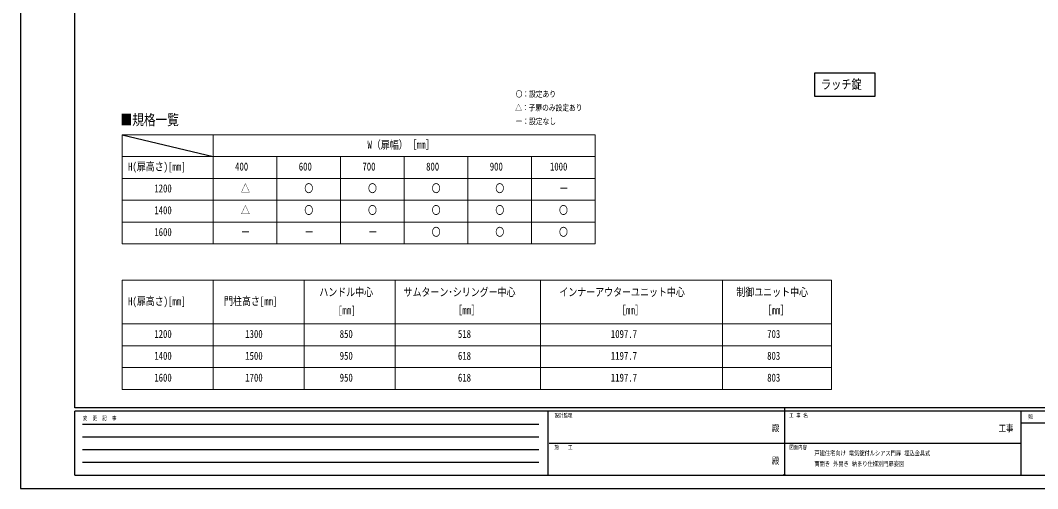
# Model space of a CAD drawing. Units: millimetres, scale not verified. Extents: x -4205 to 4205, y -2970 to 2970.
# Drawn here: x -4205 to 1388, y -2970 to -396 of the extents above; entities that cross this region are included whole.
import ezdxf
from ezdxf.enums import TextEntityAlignment as Align

# ---------------------------------------------------------------- set-up
doc = ezdxf.new("R2010")
doc.units = ezdxf.units.MM
doc.header["$LTSCALE"] = 12
doc.header["$PDMODE"] = 32
doc.header["$PDSIZE"] = 6
doc.layers.add('0-1_TABLE1', color=7, linetype='Continuous', lineweight=18)
doc.layers.add('0-2_USER1', color=3, linetype='Continuous')
doc.layers.add('0-6_YKK_ZWAK', color=7, linetype='Continuous')
doc.styles.add('ＭＳ ゴシック', font='')
doc.styles.get('ＭＳ ゴシック').set_extended_font_data('MS Gothic')

msp = doc.modelspace()

# ---------------------------------------------------------------- linework, layer by layer
at = {"layer": '0-1_TABLE1'}
for p, q in [((-3644.98, -1025), (-1044.98, -1025)), ((-3644.98, -1025), (-3644.98, -1625)), ((-3144.98, -1025), (-3144.98, -1625)), ((-1044.98, -1025), (-1044.98, -1625)), ((-3644.98, -1145), (-1044.98, -1145)), ((-2794.98, -1145), (-2794.98, -1625)), ((-2444.98, -1145), (-2444.98, -1625)), ((-2094.98, -1145), (-2094.98, -1625)), ((-1744.98, -1145), (-1744.98, -1625)), ((-1394.98, -1145), (-1394.98, -1625)), ((-3644.98, -1265), (-1044.98, -1265)), ((-3644.98, -1385), (-1044.98, -1385)), ((-3644.98, -1505), (-1044.98, -1505)), ((-3644.98, -1625), (-1044.98, -1625)), ((-3644.98, -1825), (255.02, -1825)), ((-3644.98, -1825), (-3644.98, -2425)), ((-3144.98, -1825), (-3144.98, -2425)), ((-2644.98, -1825), (-2644.98, -2425)), ((-2144.98, -1825), (-2144.98, -2425)), ((-1344.98, -1825), (-1344.98, -2425)), ((-344.98, -1825), (-344.98, -2425)), ((255.02, -1825), (255.02, -2425)), ((-3644.98, -2065), (255.02, -2065)), ((-3644.98, -2185), (255.02, -2185)), ((-3644.98, -2305), (255.02, -2305)), ((-3644.98, -2425), (255.02, -2425))]:
    msp.add_line(p, q, dxfattribs=at)
at = {"layer": '0-2_USER1'}
msp.add_line((-3644.98, -1025), (-3144.98, -1145), dxfattribs=at)
msp.add_lwpolyline([(163.08, -815.41), (163.08, -685.19), (492.76, -685.19), (492.76, -815.41)], close=True, dxfattribs=at)
at = {"layer": '0-6_YKK_ZWAK'}
for p, q in [((-3904.98, -2525), (-3904.98, 2775)), ((3895.02, -2525), (-3904.98, -2525)), ((-1304.98, -2545), (-3904.98, -2545)), ((-3904.98, -2895), (-3904.98, -2545)), ((-1304.98, -2545), (-1304.98, -2895)), ((-4.98, -2545), (-1304.98, -2545)), ((-4.98, -2525), (-4.98, -2895)), ((1295.02, -2545), (-4.98, -2545)), ((-3862.48, -2615), (-1354.98, -2615)), ((1985.02, -2610), (1295.02, -2610)), ((-3862.48, -2685), (-1354.98, -2685)), ((-1297.48, -2720), (-4.98, -2720)), ((-4.98, -2720), (1295.02, -2720)), ((-3862.48, -2755), (-1354.98, -2755)), ((-3862.48, -2825), (-1354.98, -2825)), ((-3904.98, -2895), (-1304.98, -2895)), ((-1304.98, -2895), (-4.98, -2895)), ((-4.98, -2895), (1295.02, -2895)), ((1295.02, -2895), (1985.02, -2895))]:
    msp.add_line(p, q, dxfattribs=at)
msp.add_lwpolyline([(-4205, -2970), (4205, -2970), (4205, 2970), (-4205, 2970)], close=True, dxfattribs=at)
msp.add_lwpolyline([(1985.02, -2545), (1295.02, -2545), (1295.02, -2895)], dxfattribs=at)
msp.add_point((-4.98, -2895), dxfattribs=at)

# ---------------------------------------------------------------- texts
at = {"layer": '0-1_TABLE1', "style": 'ＭＳ ゴシック', "width": 0.8}
for s, p in [('W（扉幅）［㎜］', (-2296.58, -1115)), ('H(扉高さ)[mm]', (-3612.58, -1235)), ('400', (-3024.38, -1235)), ('600', (-2674.38, -1235)), ('700', (-2324.38, -1235)), ('800', (-1974.38, -1235)), ('900', (-1624.38, -1235)), ('1000', (-1293.58, -1235)), ('1200', (-3468.58, -1355)), ('△', (-2992.38, -1355)), ('〇', (-2643.98, -1355)), ('〇', (-2293.98, -1355)), ('〇', (-1943.98, -1355)), ('〇', (-1593.98, -1355)), ('ー', (-1242.38, -1355)), ('1400', (-3468.58, -1475)), ('△', (-2992.38, -1475)), ('〇', (-2643.98, -1475)), ('〇', (-2293.98, -1475)), ('〇', (-1943.98, -1475)), ('〇', (-1593.98, -1475)), ('〇', (-1243.98, -1475)), ('1600', (-3468.58, -1595)), ('ー', (-2992.38, -1595)), ('ー', (-2642.38, -1595)), ('ー', (-2292.38, -1595)), ('〇', (-1943.98, -1595)), ('〇', (-1593.98, -1595)), ('〇', (-1243.98, -1595)), ('ハンドル中心', (-2561.38, -1925)), ('サムターン･シリングー中心', (-2098.58, -1925)), ('インナーアウターユニット中心', (-1241.78, -1925)), ('制御ユニット中心', (-268.98, -1925)), ('H(扉高さ)[mm]', (-3612.58, -1975)), ('門柱高さ[mm]', (-3085.38, -1975)), ('[㎜]', (-2458.98, -2025)), ('［㎜］', (-1824.98, -2025)), ('［㎜］', (-924.98, -2025)), ('［㎜］', (-124.98, -2025)), ('1200', (-3468.58, -2155)), ('1300', (-2968.58, -2155)), ('850', (-2449.38, -2155)), ('518', (-1799.38, -2155)), ('1097.7', (-958.58, -2155)), ('703', (-99.38, -2155)), ('1400', (-3468.58, -2275)), ('1500', (-2968.58, -2275)), ('950', (-2449.38, -2275)), ('618', (-1799.38, -2275)), ('1197.7', (-958.58, -2275)), ('803', (-99.38, -2275)), ('1600', (-3468.58, -2395)), ('1700', (-2968.58, -2395)), ('950', (-2449.38, -2395)), ('618', (-1799.38, -2395)), ('1197.7', (-958.58, -2395)), ('803', (-99.38, -2395))]:
    msp.add_text(s, height=43.99, dxfattribs=at).set_placement(p, align=Align.BOTTOM_LEFT)
at = {"layer": '0-2_USER1', "style": 'ＭＳ ゴシック', "width": 0.8}
for s, height, p in [('ラッチ錠', 51.32, (196.37, -789)), ('〇：設定あり', 32.99, (-1481.92, -827.67)), ('△：子扉のみ設定あり', 32.99, (-1484.32, -902.67)), ('■規格一覧', 58.65, (-3653.51, -989.42)), ('ー：設定なし', 32.99, (-1481.92, -977.67)), ('戸建住宅向け 電気錠付ルシアス門扉 埋込金具式', 25.66, (160.31, -2795.72)), ('両開き 外開き 納まり仕様別門扉姿図', 25.66, (160.31, -2854.06))]:
    msp.add_text(s, height=height, dxfattribs=at).set_placement(p, align=Align.BOTTOM_LEFT)
at = {"layer": '0-6_YKK_ZWAK', "style": 'ＭＳ ゴシック', "width": 0.8}
for s, height, p in [('変  更  記  事', 21.99, (-3861.31, -2600)), ('設計監理', 21.99, (-1268.31, -2585)), ('工 事 名', 21.99, (21.27, -2585)), ('照     査', 21.99, (1336.42, -2592.5)), ('殿', 36.66, (-73.67, -2665.83)), ('工事', 36.66, (1172.33, -2667.47)), ('施\u3000\u3000工', 21.99, (-1268.31, -2760)), ('図面内容', 21.99, (21.27, -2760)), ('殿', 36.66, (-73.67, -2845.83))]:
    msp.add_text(s, height=height, dxfattribs=at).set_placement(p, align=Align.BOTTOM_LEFT)

doc.saveas('drawing.dxf')
